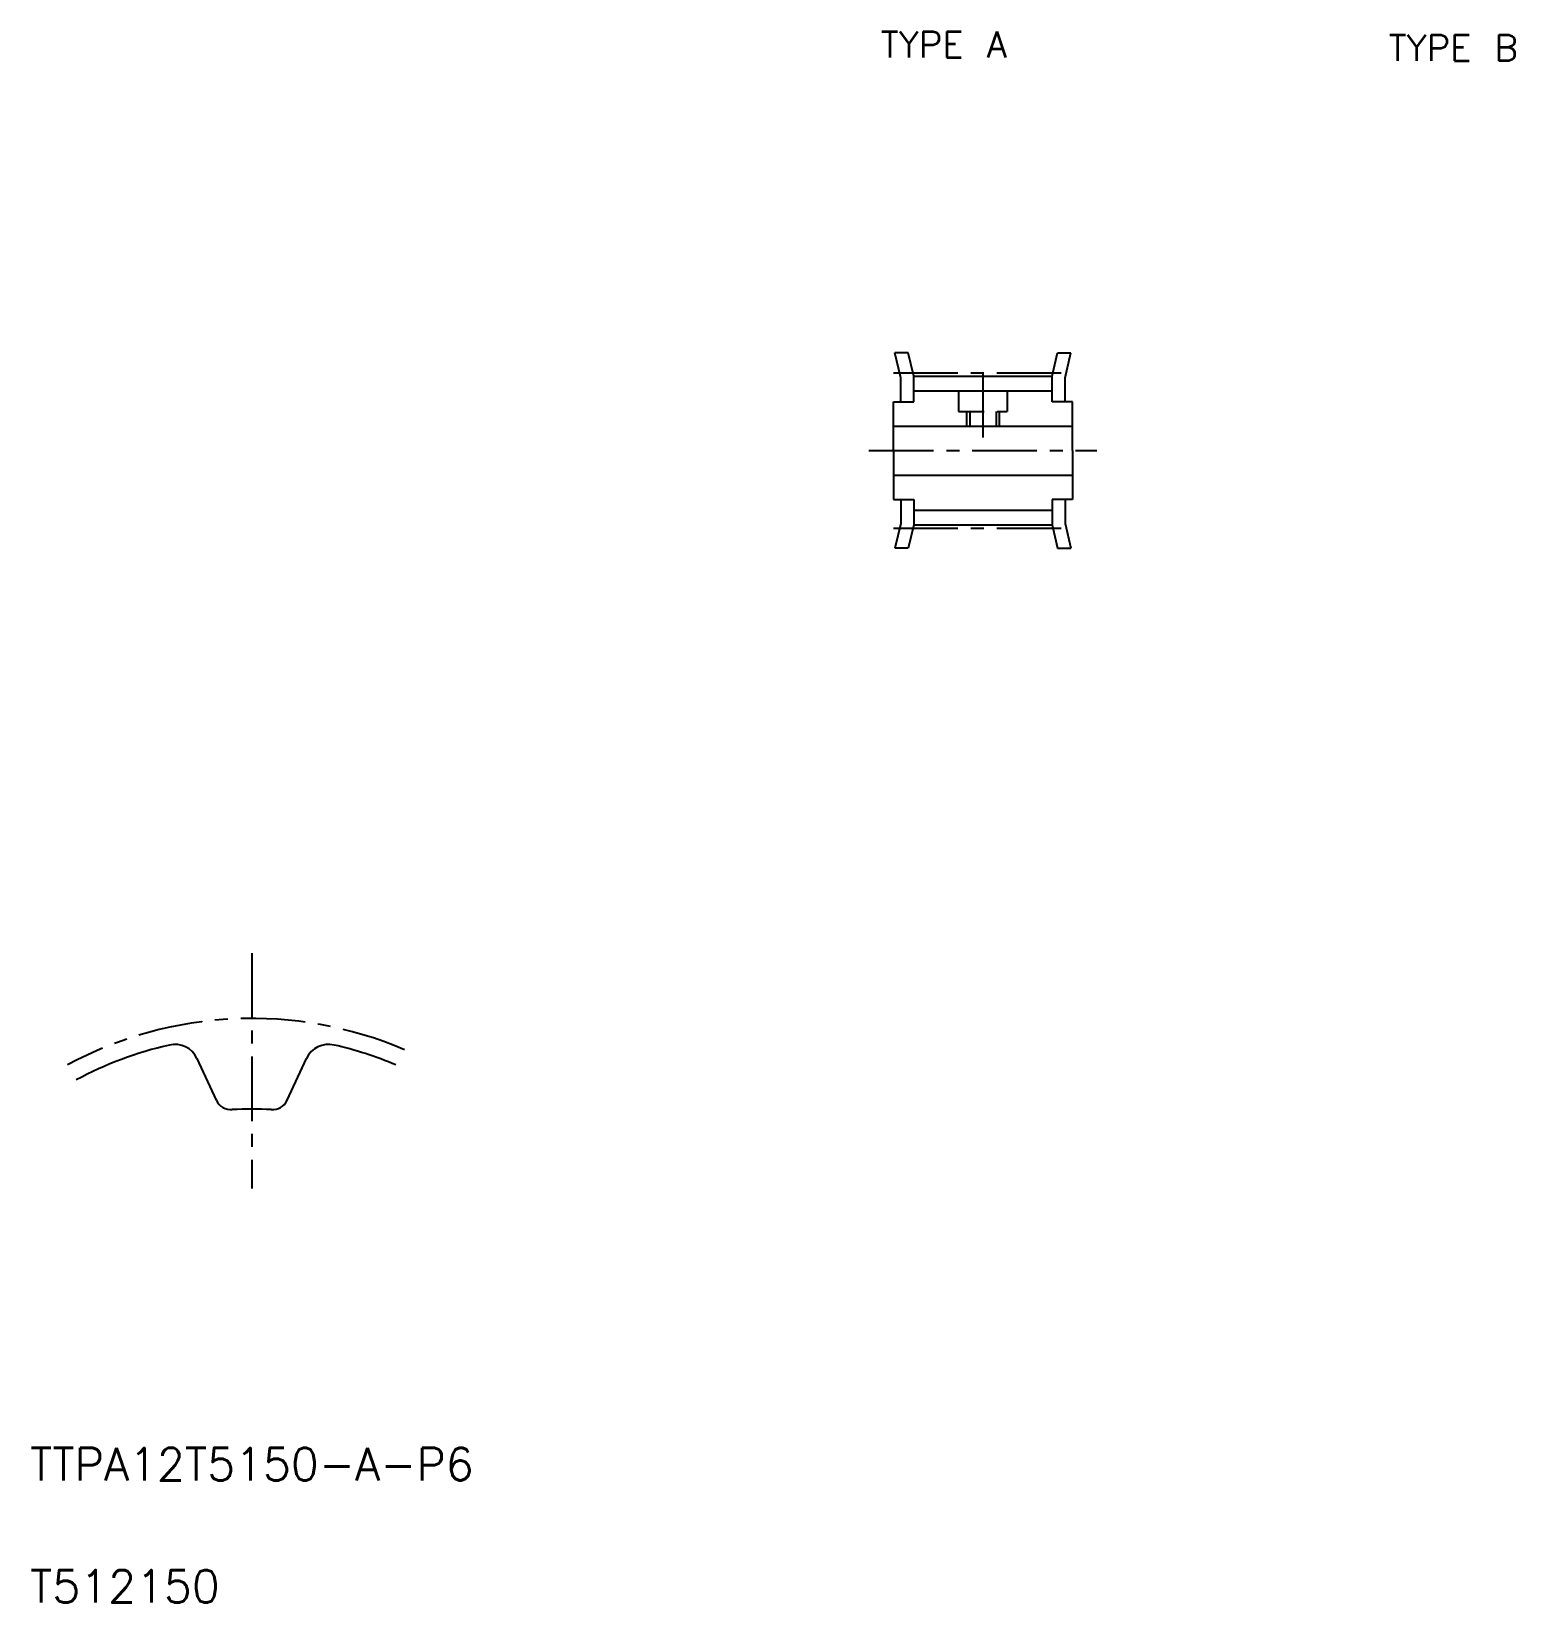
# Model space of a CAD drawing. Extents: x 10 to 192, y 10 to 203.
import ezdxf

# ---------------------------------------------------------------- set-up
doc = ezdxf.new("R2010")
doc.units = 0
doc.header["$LTSCALE"] = 0.25
doc.linetypes.add('CENTER', pattern=[50.8, 31.75, -6.35, 6.35, -6.35])
doc.linetypes.add('DASHED', pattern=[19.05, 12.7, -6.35])
doc.layers.get('0').update_dxf_attribs({"linetype": 'CONTINUOUS'})
doc.layers.add('CENTER', color=1, linetype='CENTER')
doc.styles.get("Standard").update_dxf_attribs({"font": 'txt.shx'})

msp = doc.modelspace()

# ---------------------------------------------------------------- linework, layer by layer
for p, q in [((117, 160.52), (116.28, 163.58)), ((117.92, 163.58), (116.28, 163.58)), ((118.6, 160.71), (117.92, 163.58)), ((135.6, 160.71), (136.27, 163.58)), ((136.27, 163.58), (137.92, 163.58)), ((137.2, 160.52), (137.92, 163.58)), ((117, 157.58), (117, 160.52)), ((118.6, 157.58), (118.6, 160.71)), ((118.6, 160.71), (135.6, 160.71)), ((135.6, 157.58), (135.6, 160.71)), ((137.2, 157.58), (137.2, 160.52)), ((118.6, 158.91), (135.6, 158.91)), ((116.1, 151.58), (116.1, 157.58)), ((116.1, 157.58), (118.6, 157.58)), ((138.1, 157.58), (135.6, 157.58)), ((138.1, 151.58), (138.1, 157.58)), ((116.1, 154.58), (138.1, 154.58)), ((116.1, 151.58), (116.1, 145.58)), ((138.1, 151.58), (138.1, 145.58)), ((116.1, 148.58), (138.1, 148.58)), ((116.1, 145.58), (118.6, 145.58)), ((117, 145.58), (117, 142.64)), ((118.6, 145.58), (118.6, 142.46)), ((135.6, 145.58), (135.6, 142.46)), ((138.1, 145.58), (135.6, 145.58)), ((137.2, 145.58), (137.2, 142.64)), ((118.6, 144.26), (135.6, 144.26)), ((117, 142.64), (116.28, 139.58)), ((118.6, 142.46), (117.92, 139.58)), ((118.6, 142.46), (135.6, 142.46)), ((135.6, 142.46), (136.27, 139.58)), ((137.2, 142.64), (137.92, 139.58)), ((117.92, 139.58), (116.28, 139.58)), ((136.27, 139.58), (137.92, 139.58)), ((32.91, 71.74), (30.52, 76.87)), ((41.59, 71.74), (43.98, 76.87))]:
    msp.add_line(p, q)
at = {"color": 3, "linetype": 'DASHED'}
for p, q in [((124.1, 158.91), (124.1, 156.38)), ((130.1, 158.91), (130.1, 156.38)), ((124.1, 156.38), (130.1, 156.38)), ((125.1, 156.38), (125.1, 154.58)), ((125.48, 156.38), (125.48, 154.58)), ((128.72, 156.38), (128.72, 154.58)), ((129.1, 156.38), (129.1, 154.58))]:
    msp.add_line(p, q, dxfattribs=at)
for centre, radius, start, end in [((37.25, 34.04), 45.62, 102.8128, 118.2365), ((27.8, 75.6), 3, 25, 102.8128), ((46.7, 75.6), 3, 77.1872, 155), ((37.25, 34.04), 45.62, 67.1553, 77.1872), ((34.72, 72.58), 2, 205, 273.7512), ((39.78, 72.58), 2, 266.2488, 335), ((37.25, 34.04), 36.62, 86.2488, 93.7512)]:
    msp.add_arc(centre, radius, start, end)
at = {"layer": 'CENTER'}
for p, q in [((116.1, 161.13), (138.1, 161.13)), ((127.1, 161.13), (127.1, 151.58)), ((113.1, 151.58), (141.1, 151.58)), ((116.1, 142.03), (138.1, 142.03))]:
    msp.add_line(p, q, dxfattribs=at)
at = {"layer": 'CENTER', "color": 1, "linetype": 'CENTER'}
msp.add_line((37.25, 89.82), (37.25, 60.91), dxfattribs=at)
msp.add_arc((37.25, 34.04), 47.75, 66.8722, 118.3317, dxfattribs=at)

# ---------------------------------------------------------------- texts
for s, height, p in [('TYPE A', 3.2, (114.56, 199.9)), ('TYPE B', 3.2, (176.97, 199.48)), ('TTPA12T5150-A-P6', 4, (10, 25)), ('T512150', 4, (10, 10))]:
    msp.add_text(s, height=height).set_placement(p)

doc.saveas('drawing.dxf')
